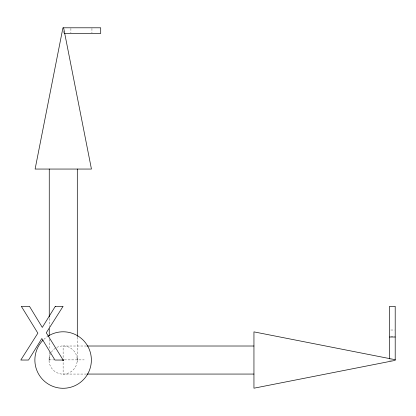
<?xml version="1.0" encoding="UTF-8"?>
<svg xmlns="http://www.w3.org/2000/svg" width="416" height="416" viewBox="0 0 416 416"><rect width="100%" height="100%" fill="white"/><g stroke="black" fill="none" stroke-linecap="round" stroke-linejoin="round"><path stroke-width="0.31" stroke-dasharray="2.08 1.56" d="M390.806 330.018L394.571 330.018M390.806 336.258L394.571 336.258M86.486 346.013L63.118 346.013L63.118 358.348M49.114 359.882L54.278 359.882M64.392 359.882L84.172 359.882M389.548 360.038L392.059 360.038M86.486 374.062L63.118 374.062L63.118 361.722M77.106 358.036L77.147 361.722A14.123 14.123 0 0 1 54.647 371.337A14.123 14.123 0 0 1 57.569 347.048A14.123 14.123 0 0 1 77.147 361.722M49.098 358.348L49.14 362.034M91.941 28.428L91.941 32.822M77.298 337.163L77.298 359.882M70.902 28.428L70.902 32.822M63.185 30.94L63.185 33.452M49.254 318.339L49.254 326.778M49.254 339.108L49.254 348.197M49.254 352.092L49.254 359.882M43.846 339.383A28.252 28.252 0 0 1 47.2 336.7"/><path stroke-width="0.62" d="M63.008 360.36C64.802 359.19 61.698 361.312 63.237 359.715M64.459 33.452L100.708 33.452L100.708 27.799L62.936 27.799L35.11 169.052L91.442 169.052L63.617 27.799M389.548 337.017L395.2 337.017M87.136 346.013L253.947 346.013M87.136 374.062L253.947 374.062M395.2 359.694L253.947 331.869L253.947 388.201L395.2 360.376L395.2 306.311L389.548 306.311L389.548 358.758M77.298 169.052L77.298 336.513M49.254 169.052L49.254 317.039M49.254 328.723L49.254 335.863M47.715 336.357A28.252 28.252 0 0 1 91.151 356.491A28.252 28.252 0 0 1 54.096 386.807A28.252 28.252 0 0 1 42.962 340.246M55.328 306.311L42.302 327.418L29.458 306.311L21.304 306.311L37.866 333.159L20.8 360.038L28.522 360.038L41.834 338.53L54.933 360.038L63.123 360.038L46.275 332.795L63.086 306.311L55.328 306.311"/></g></svg>
